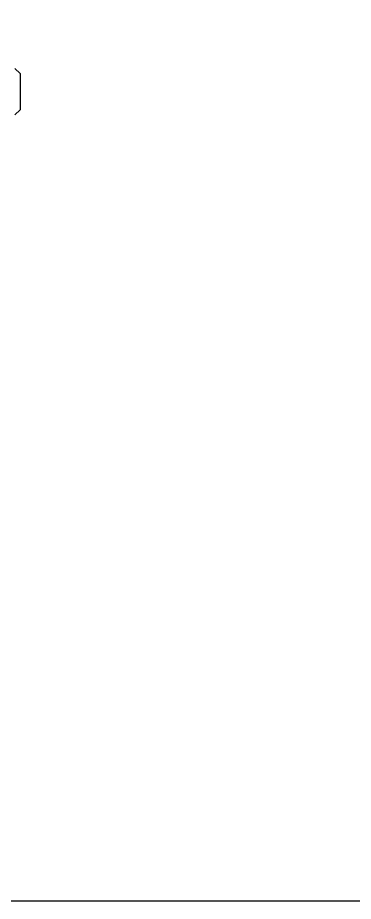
# Model space of a CAD drawing. Header units: millimetres. Extents: x -18594 to 273470, y -238787 to 48452.
# Drawn here: x 180063 to 180265, y -32694 to -32161 of the extents above; entities that cross this region are included whole.
import ezdxf

# ---------------------------------------------------------------- set-up
doc = ezdxf.new("R2010")
doc.units = ezdxf.units.MM
doc.layers.add('AM_BOR', color=4, linetype='Continuous', lineweight=25)

# ---------------------------------------------------------------- blocks, each defined once
blk = doc.blocks.new('Xref AGV layout$0$A$C6D3E55E3')
at = {"color": 7, "linetype": 'Continuous', "lineweight": 25}
for p, q in [((3416.55, 745.32), (3413.25, 748.32)), ((3416.55, 745.32), (3416.55, 723.33)), ((3413.25, 720.32), (3416.55, 723.32)), ((3416.55, 723.33), (3416.55, 723.32))]:
    blk.add_line(p, q, dxfattribs=at)
blk = doc.blocks.new('Xref AGV layout$0$AGV single reverse')
blk.add_lwpolyline([(31012.9, -237035.38), (37046.11, -237035.38), (37046.11, -238787.38), (31012.9, -238787.38)], close=True)
blk.add_blockref('Xref AGV layout$0$A$C6D3E55E3', (33309.86, -239033.2))
blk = doc.blocks.new('Xref AGV layout')
blk.add_blockref('Xref AGV layout$0$AGV single reverse', (143337.9, 206093.38))

msp = doc.modelspace()

# ---------------------------------------------------------------- block references
at = {"layer": 'AM_BOR'}
msp.add_blockref('Xref AGV layout', (0, 0), dxfattribs=at)

doc.saveas('drawing.dxf')
